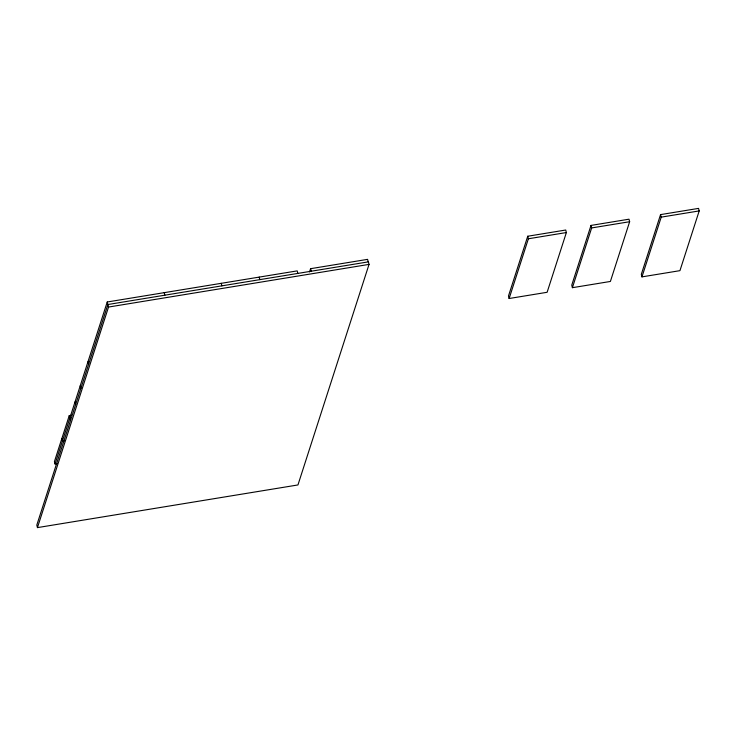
<?xml version="1.0" encoding="UTF-8"?>
<svg xmlns="http://www.w3.org/2000/svg" width="736" height="736" viewBox="0 0 736 736"><rect width="100%" height="100%" fill="white"/><g stroke="black" fill="none" stroke-linecap="round" stroke-linejoin="round"><path stroke-width="1.1" d="M71.493 415.26L69.239 415.628L54.427 461.573L55.034 463.965L57.298 463.597M55.034 463.965L107.235 301.99L297.197 270.885L297.841 273.415M37.444 527.611L36.8 525.081L107.888 304.52L368.396 261.86L369.04 264.39L297.951 484.95L37.444 527.611L108.532 307.05L107.235 301.99M309.534 271.952L310.583 268.686L367.577 259.357L368.221 261.887M527.74 236.238L508.484 295.982L509.128 298.512L547.124 292.284L566.37 232.548L565.726 230.018L527.74 236.238L528.384 238.768L509.128 298.512M591.008 225.418L571.752 285.154L572.396 287.684L610.392 281.456L629.639 221.72L628.995 219.19L591.008 225.418L591.652 227.939L572.396 287.684M660.56 214.608L641.314 274.344L641.958 276.874L679.944 270.655L699.2 210.919L698.556 208.389L660.56 214.608L661.213 217.138L641.958 276.874M108.532 307.05L369.04 264.39M591.652 227.939L629.639 221.72M528.384 238.768L566.37 232.548M661.213 217.138L699.2 210.919M64.694 440.625L62.44 440.993L61.833 438.601M310.583 268.686L311.227 271.216M259.201 277.104L259.845 279.634M221.214 283.323L221.858 285.853M164.229 292.661L164.873 295.191M87.989 361.726L88.633 364.256M80.215 385.848L80.859 388.378M75.026 401.93L75.67 404.46M69.239 415.628L70.49 420.55"/></g></svg>
